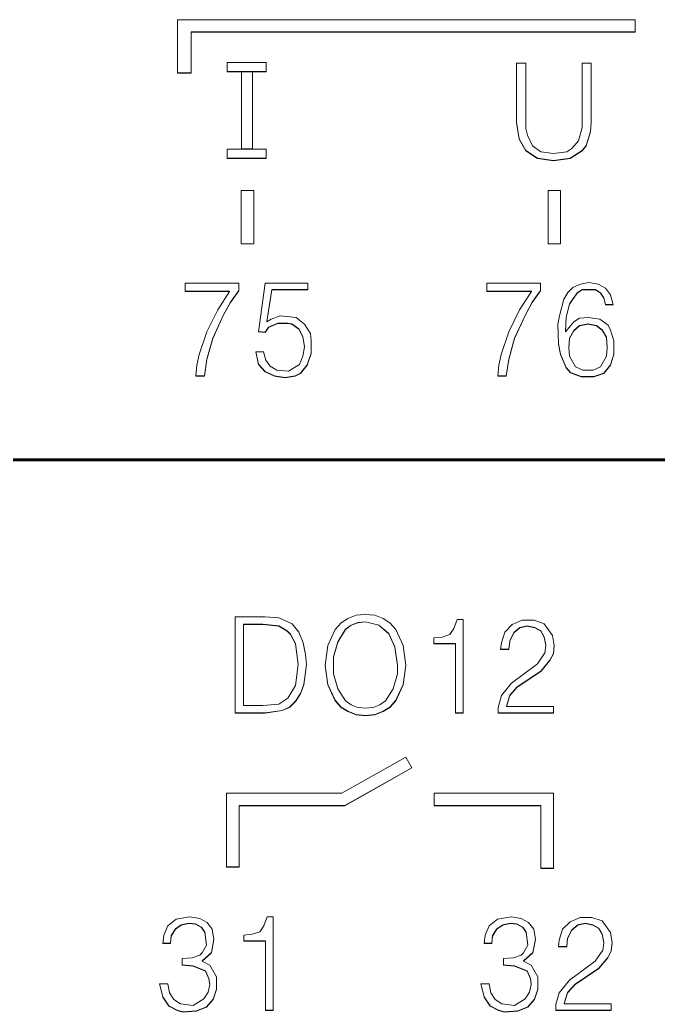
# Model space of a CAD drawing. Header units: millimetres. Extents: x 0 to 53000, y -591 to 24400.
# Drawn here: x 24692.35 to 24702.5, y 2699.71 to 2715.5 of the extents above; entities that cross this region are included whole.
import ezdxf
from ezdxf.enums import TextEntityAlignment as Align

# ---------------------------------------------------------------- set-up
doc = ezdxf.new("R2010")
doc.units = ezdxf.units.MM
doc.linetypes.add('K5LT_BASIC', pattern=[0])
doc.linetypes.add('K5LT_THIN', pattern=[0])
doc.layers.add('Основная', color=7, linetype='Continuous', lineweight=30)
doc.styles.add('текст', font='isocpeui.ttf')

# ---------------------------------------------------------------- blocks, each defined once
blk = doc.blocks.new('Программируемое реле ПР102')
at = {"layer": 'Основная', "linetype": 'K5LT_THIN', "lineweight": 18}
for p, q in [((67.743, -26.998), (67.743, -27.845)), ((75.018, -26.998), (67.743, -26.998)), ((75.018, -27.195), (75.018, -26.998)), ((67.957, -27.19), (67.957, -27.195)), ((67.957, -27.19), (75.018, -27.19)), ((67.957, -27.845), (67.957, -27.195)), ((67.957, -27.195), (75.018, -27.195)), ((68.528, -27.825), (68.528, -27.679)), ((68.528, -27.679), (69.15, -27.679)), ((69.15, -27.679), (69.15, -27.825)), ((73.279, -27.686), (73.133, -27.686)), ((73.133, -27.686), (73.133, -28.631)), ((73.279, -28.725), (73.279, -27.686)), ((74.319, -27.686), (74.173, -27.686)), ((74.173, -27.686), (74.173, -28.711)), ((74.319, -28.631), (74.319, -27.686)), ((67.743, -27.84), (67.957, -27.84)), ((67.743, -27.845), (67.957, -27.845)), ((69.15, -27.82), (68.528, -27.82)), ((69.15, -27.825), (68.528, -27.825)), ((68.757, -27.828), (68.934, -27.828)), ((68.757, -29.055), (68.757, -27.828)), ((68.934, -27.828), (68.934, -29.055)), ((73.133, -28.626), (73.173, -28.892)), ((73.133, -28.631), (73.173, -28.898)), ((73.306, -28.831), (73.279, -28.725)), ((74.173, -28.711), (74.119, -28.924)), ((74.306, -28.773), (74.319, -28.626)), ((74.306, -28.778), (74.319, -28.631)), ((73.173, -28.892), (73.173, -28.898)), ((73.173, -28.892), (73.279, -29.079)), ((73.386, -29.004), (73.306, -28.831)), ((74.239, -28.999), (74.306, -28.773)), ((74.239, -29.004), (74.306, -28.778)), ((74.306, -28.773), (74.306, -28.778)), ((68.934, -29.049), (68.757, -29.049)), ((73.173, -28.898), (73.279, -29.084)), ((73.519, -29.097), (73.386, -29.004)), ((74.013, -29.044), (73.933, -29.097)), ((74.119, -28.924), (74.013, -29.044)), ((74.173, -29.079), (74.239, -28.999)), ((74.173, -29.084), (74.239, -29.004)), ((74.239, -28.999), (74.239, -29.004)), ((68.528, -29.057), (69.15, -29.057)), ((68.528, -29.203), (68.528, -29.057)), ((69.15, -29.198), (68.528, -29.198)), ((69.15, -29.203), (68.528, -29.203)), ((68.934, -29.055), (68.757, -29.055)), ((69.15, -29.057), (69.15, -29.203)), ((73.279, -29.079), (73.466, -29.199)), ((73.279, -29.079), (73.279, -29.084)), ((73.279, -29.084), (73.466, -29.204)), ((73.466, -29.199), (73.719, -29.239)), ((73.466, -29.199), (73.466, -29.204)), ((73.466, -29.204), (73.719, -29.244)), ((73.719, -29.124), (73.519, -29.097)), ((73.933, -29.097), (73.719, -29.124)), ((73.719, -29.239), (73.986, -29.199)), ((73.719, -29.244), (73.986, -29.204)), ((73.986, -29.199), (74.173, -29.079)), ((73.986, -29.204), (74.173, -29.084)), ((73.986, -29.199), (73.986, -29.204)), ((74.173, -29.079), (74.173, -29.084)), ((73.719, -29.239), (73.719, -29.244)), ((68.752, -30.565), (68.752, -29.716)), ((68.752, -29.716), (68.953, -29.716)), ((68.953, -29.716), (68.953, -30.565)), ((73.632, -30.565), (73.632, -29.716)), ((73.632, -29.716), (73.833, -29.716)), ((73.833, -29.716), (73.833, -30.565)), ((68.953, -30.56), (68.752, -30.56)), ((68.953, -30.565), (68.752, -30.565)), ((73.833, -30.56), (73.632, -30.56)), ((73.833, -30.565), (73.632, -30.565)), ((67.861, -31.189), (67.861, -31.322)), ((68.714, -31.189), (67.861, -31.189)), ((68.714, -31.309), (68.714, -31.189)), ((69.134, -31.189), (69.028, -31.961)), ((69.814, -31.189), (69.134, -31.189)), ((69.814, -31.296), (69.814, -31.189)), ((73.514, -31.189), (72.661, -31.189)), ((72.661, -31.189), (72.661, -31.322)), ((73.514, -31.309), (73.514, -31.189)), ((74.028, -31.256), (73.948, -31.336)), ((74.148, -31.202), (74.028, -31.256)), ((74.281, -31.176), (74.148, -31.202)), ((74.428, -31.202), (74.281, -31.176)), ((74.548, -31.269), (74.428, -31.202)), ((67.861, -31.317), (68.568, -31.317)), ((67.861, -31.322), (68.568, -31.322)), ((68.568, -31.322), (68.381, -31.615)), ((68.568, -31.317), (68.568, -31.322)), ((68.581, -31.49), (68.714, -31.304)), ((68.581, -31.495), (68.714, -31.309)), ((69.161, -31.796), (69.241, -31.29)), ((69.161, -31.802), (69.241, -31.296)), ((69.241, -31.29), (69.241, -31.296)), ((69.241, -31.29), (69.814, -31.29)), ((69.241, -31.296), (69.814, -31.296)), ((72.661, -31.317), (73.368, -31.317)), ((72.661, -31.322), (73.368, -31.322)), ((73.368, -31.322), (73.181, -31.615)), ((73.368, -31.317), (73.368, -31.322)), ((73.381, -31.49), (73.514, -31.304)), ((73.381, -31.495), (73.514, -31.309)), ((73.948, -31.336), (73.881, -31.442)), ((73.974, -31.517), (74.094, -31.344)), ((73.974, -31.522), (74.094, -31.349)), ((74.094, -31.344), (74.174, -31.29)), ((74.094, -31.349), (74.174, -31.296)), ((74.094, -31.344), (74.094, -31.349)), ((74.174, -31.29), (74.388, -31.29)), ((74.174, -31.29), (74.174, -31.296)), ((74.174, -31.296), (74.388, -31.296)), ((74.388, -31.29), (74.468, -31.344)), ((74.388, -31.29), (74.388, -31.296)), ((74.388, -31.296), (74.468, -31.349)), ((74.468, -31.344), (74.521, -31.424)), ((74.468, -31.344), (74.468, -31.349)), ((74.468, -31.349), (74.521, -31.429)), ((74.628, -31.376), (74.548, -31.269)), ((74.668, -31.535), (74.628, -31.376)), ((68.474, -31.69), (68.581, -31.49)), ((68.474, -31.695), (68.581, -31.495)), ((68.581, -31.49), (68.581, -31.495)), ((73.274, -31.69), (73.381, -31.49)), ((73.274, -31.695), (73.381, -31.495)), ((73.381, -31.49), (73.381, -31.495)), ((73.881, -31.442), (73.814, -31.708)), ((73.921, -31.73), (73.974, -31.517)), ((73.921, -31.735), (73.974, -31.522)), ((73.974, -31.517), (73.974, -31.522)), ((74.521, -31.424), (74.521, -31.429)), ((74.521, -31.424), (74.548, -31.53)), ((74.521, -31.429), (74.548, -31.535)), ((74.548, -31.53), (74.548, -31.535)), ((74.548, -31.53), (74.666, -31.53)), ((74.548, -31.535), (74.668, -31.535)), ((68.381, -31.615), (68.208, -31.961)), ((68.301, -32.063), (68.474, -31.69)), ((68.301, -32.068), (68.474, -31.695)), ((68.474, -31.69), (68.474, -31.695)), ((69.374, -31.708), (69.228, -31.762)), ((69.628, -31.735), (69.374, -31.708)), ((69.761, -31.842), (69.628, -31.735)), ((73.181, -31.615), (73.008, -31.961)), ((73.101, -32.063), (73.274, -31.69)), ((73.101, -32.068), (73.274, -31.695)), ((73.274, -31.69), (73.274, -31.695)), ((73.814, -31.708), (73.788, -31.842)), ((73.908, -31.956), (73.921, -31.73)), ((73.908, -31.961), (73.921, -31.735)), ((73.921, -31.73), (73.921, -31.735)), ((74.268, -31.735), (74.134, -31.748)), ((74.454, -31.762), (74.268, -31.735)), ((69.134, -31.969), (69.188, -31.89)), ((69.134, -31.975), (69.188, -31.895)), ((69.228, -31.762), (69.161, -31.802)), ((69.161, -31.796), (69.161, -31.802)), ((69.188, -31.89), (69.334, -31.823)), ((69.188, -31.895), (69.334, -31.828)), ((69.188, -31.89), (69.188, -31.895)), ((69.334, -31.823), (69.334, -31.828)), ((69.334, -31.823), (69.494, -31.823)), ((69.334, -31.828), (69.494, -31.828)), ((69.494, -31.823), (69.561, -31.836)), ((69.494, -31.823), (69.494, -31.828)), ((69.494, -31.828), (69.561, -31.842)), ((69.561, -31.836), (69.668, -31.916)), ((69.561, -31.836), (69.561, -31.842)), ((69.561, -31.842), (69.668, -31.921)), ((69.854, -31.988), (69.761, -31.842)), ((73.788, -31.841), (73.801, -32.156)), ((73.788, -31.842), (73.801, -32.161)), ((74.041, -31.802), (73.908, -31.961)), ((74.134, -31.748), (74.041, -31.802)), ((74.041, -31.943), (74.134, -31.863)), ((74.041, -31.948), (74.134, -31.868)), ((74.134, -31.863), (74.268, -31.836)), ((74.134, -31.868), (74.268, -31.842)), ((74.134, -31.863), (74.134, -31.868)), ((74.268, -31.836), (74.401, -31.863)), ((74.268, -31.836), (74.268, -31.842)), ((74.268, -31.842), (74.401, -31.868)), ((74.401, -31.863), (74.494, -31.93)), ((74.401, -31.863), (74.401, -31.868)), ((74.401, -31.868), (74.494, -31.935)), ((74.588, -31.855), (74.454, -31.762)), ((74.628, -31.935), (74.588, -31.855)), ((68.208, -31.961), (68.088, -32.321)), ((69.028, -31.956), (69.134, -31.969)), ((69.028, -31.961), (69.134, -31.975)), ((69.134, -31.969), (69.134, -31.975)), ((69.668, -31.916), (69.734, -32.036)), ((69.668, -31.916), (69.668, -31.921)), ((69.668, -31.921), (69.734, -32.041)), ((69.734, -32.036), (69.761, -32.196)), ((69.734, -32.036), (69.734, -32.041)), ((69.734, -32.041), (69.761, -32.201)), ((69.868, -32.095), (69.854, -31.988)), ((73.008, -31.961), (72.888, -32.321)), ((73.908, -31.956), (73.908, -31.961)), ((73.974, -32.063), (74.041, -31.943)), ((73.974, -32.068), (74.041, -31.948)), ((74.041, -31.943), (74.041, -31.948)), ((74.494, -31.93), (74.561, -32.049)), ((74.494, -31.93), (74.494, -31.935)), ((74.494, -31.935), (74.561, -32.055)), ((74.561, -32.049), (74.574, -32.209)), ((74.561, -32.049), (74.561, -32.055)), ((74.681, -32.108), (74.628, -31.935)), ((68.208, -32.396), (68.301, -32.063)), ((68.208, -32.401), (68.301, -32.068)), ((68.301, -32.063), (68.301, -32.068)), ((69.761, -32.201), (69.734, -32.348)), ((69.761, -32.196), (69.761, -32.201)), ((69.868, -32.308), (69.868, -32.095)), ((73.008, -32.396), (73.101, -32.063)), ((73.008, -32.401), (73.101, -32.068)), ((73.101, -32.063), (73.101, -32.068)), ((73.801, -32.156), (73.801, -32.161)), ((73.801, -32.156), (73.828, -32.316)), ((73.801, -32.161), (73.828, -32.321)), ((73.961, -32.209), (73.974, -32.063)), ((73.961, -32.214), (73.974, -32.068)), ((73.961, -32.209), (73.961, -32.214)), ((73.974, -32.063), (73.974, -32.068)), ((74.561, -32.055), (74.574, -32.214)), ((74.574, -32.209), (74.574, -32.214)), ((74.681, -32.321), (74.681, -32.108)), ((68.088, -32.321), (68.048, -32.494)), ((68.988, -32.281), (69.028, -32.481)), ((69.108, -32.281), (68.988, -32.281)), ((68.989, -32.281), (69.028, -32.475)), ((69.148, -32.414), (69.108, -32.281)), ((69.734, -32.348), (69.681, -32.481)), ((69.801, -32.489), (69.868, -32.302)), ((69.801, -32.494), (69.868, -32.308)), ((72.888, -32.321), (72.848, -32.494)), ((73.828, -32.316), (73.921, -32.529)), ((73.828, -32.316), (73.828, -32.321)), ((73.828, -32.321), (73.921, -32.534)), ((73.974, -32.348), (73.961, -32.214)), ((74.068, -32.521), (73.974, -32.348)), ((74.561, -32.348), (74.468, -32.521)), ((74.574, -32.214), (74.561, -32.348)), ((74.628, -32.489), (74.681, -32.316)), ((74.628, -32.494), (74.681, -32.321)), ((68.048, -32.494), (68.034, -32.667)), ((68.168, -32.662), (68.208, -32.396)), ((68.168, -32.667), (68.208, -32.401)), ((68.208, -32.396), (68.208, -32.401)), ((69.028, -32.475), (69.028, -32.481)), ((69.028, -32.475), (69.134, -32.595)), ((69.028, -32.481), (69.134, -32.601)), ((69.214, -32.507), (69.148, -32.414)), ((69.321, -32.574), (69.214, -32.507)), ((69.681, -32.481), (69.508, -32.587)), ((69.694, -32.622), (69.801, -32.489)), ((69.694, -32.627), (69.801, -32.494)), ((69.801, -32.489), (69.801, -32.494)), ((72.848, -32.494), (72.834, -32.667)), ((72.968, -32.662), (73.008, -32.396)), ((72.968, -32.667), (73.008, -32.401)), ((73.008, -32.396), (73.008, -32.401)), ((74.188, -32.574), (74.068, -32.521)), ((74.468, -32.521), (74.348, -32.574)), ((74.521, -32.622), (74.628, -32.489)), ((74.521, -32.627), (74.628, -32.494)), ((74.628, -32.489), (74.628, -32.494)), ((68.034, -32.667), (68.168, -32.667)), ((68.035, -32.662), (68.168, -32.662)), ((68.168, -32.662), (68.168, -32.667)), ((69.134, -32.595), (69.281, -32.662)), ((69.134, -32.595), (69.134, -32.601)), ((69.134, -32.601), (69.281, -32.667)), ((69.281, -32.662), (69.281, -32.667)), ((69.281, -32.662), (69.454, -32.688)), ((69.281, -32.667), (69.454, -32.694)), ((69.508, -32.587), (69.321, -32.574)), ((69.454, -32.688), (69.614, -32.662)), ((69.454, -32.694), (69.614, -32.667)), ((69.614, -32.662), (69.694, -32.622)), ((69.614, -32.667), (69.694, -32.627)), ((69.614, -32.662), (69.614, -32.667)), ((69.694, -32.622), (69.694, -32.627)), ((72.834, -32.667), (72.968, -32.667)), ((72.835, -32.662), (72.968, -32.662)), ((72.968, -32.662), (72.968, -32.667)), ((73.921, -32.529), (73.988, -32.609)), ((73.921, -32.529), (73.921, -32.534)), ((73.921, -32.534), (73.988, -32.614)), ((73.988, -32.609), (74.161, -32.675)), ((73.988, -32.609), (73.988, -32.614)), ((73.988, -32.614), (74.161, -32.68)), ((74.161, -32.675), (74.161, -32.68)), ((74.161, -32.675), (74.361, -32.675)), ((74.161, -32.68), (74.361, -32.68)), ((74.348, -32.574), (74.188, -32.574)), ((74.361, -32.675), (74.521, -32.622)), ((74.361, -32.68), (74.521, -32.627)), ((74.361, -32.675), (74.361, -32.68)), ((74.521, -32.622), (74.521, -32.627)), ((69.454, -32.688), (69.454, -32.694)), ((70.583, -36.473), (70.45, -36.527)), ((70.717, -36.46), (70.583, -36.473)), ((70.877, -36.473), (70.717, -36.46)), ((71.01, -36.527), (70.877, -36.473)), ((69.137, -36.5), (68.657, -36.5)), ((68.657, -36.5), (68.657, -38.031)), ((68.79, -36.615), (68.79, -36.62)), ((69.097, -36.615), (68.79, -36.615)), ((68.79, -36.62), (68.79, -37.911)), ((69.097, -36.62), (68.79, -36.62)), ((69.097, -36.615), (69.097, -36.62)), ((69.35, -36.641), (69.097, -36.615)), ((69.35, -36.647), (69.097, -36.62)), ((69.35, -36.513), (69.137, -36.5)), ((69.563, -36.607), (69.35, -36.513)), ((69.67, -36.74), (69.563, -36.607)), ((70.343, -36.593), (70.25, -36.7)), ((70.45, -36.527), (70.343, -36.593)), ((70.503, -36.628), (70.41, -36.695)), ((70.61, -36.588), (70.503, -36.628)), ((70.61, -36.593), (70.503, -36.633)), ((70.503, -36.628), (70.503, -36.633)), ((70.73, -36.575), (70.61, -36.588)), ((70.73, -36.58), (70.61, -36.593)), ((70.61, -36.588), (70.61, -36.593)), ((70.73, -36.575), (70.73, -36.58)), ((70.943, -36.628), (70.73, -36.575)), ((70.943, -36.633), (70.73, -36.58)), ((71.103, -36.761), (70.943, -36.628)), ((70.943, -36.628), (70.943, -36.633)), ((71.117, -36.593), (71.01, -36.527)), ((71.21, -36.7), (71.117, -36.593)), ((72.19, -36.54), (72.137, -36.686)), ((72.283, -36.54), (72.19, -36.54)), ((72.283, -38.031), (72.283, -36.54)), ((73.063, -36.62), (72.943, -36.74)), ((73.223, -36.553), (73.063, -36.62)), ((73.41, -36.553), (73.223, -36.553)), ((73.57, -36.607), (73.41, -36.553)), ((73.703, -36.793), (73.57, -36.607)), ((69.483, -36.721), (69.35, -36.641)), ((69.35, -36.641), (69.35, -36.647)), ((69.483, -36.726), (69.35, -36.647)), ((69.537, -36.774), (69.483, -36.721)), ((69.483, -36.721), (69.483, -36.726)), ((69.537, -36.78), (69.483, -36.726)), ((69.537, -36.774), (69.537, -36.78)), ((69.617, -36.921), (69.537, -36.774)), ((69.617, -36.926), (69.537, -36.78)), ((69.737, -36.913), (69.67, -36.74)), ((70.25, -36.7), (70.13, -36.953)), ((70.41, -36.695), (70.29, -36.894)), ((70.41, -36.7), (70.29, -36.899)), ((70.503, -36.633), (70.41, -36.7)), ((70.41, -36.695), (70.41, -36.7)), ((71.103, -36.766), (70.943, -36.633)), ((71.197, -36.974), (71.103, -36.761)), ((71.103, -36.761), (71.103, -36.766)), ((71.197, -36.979), (71.103, -36.766)), ((71.33, -36.953), (71.21, -36.7)), ((72.07, -36.78), (71.95, -36.82)), ((72.137, -36.686), (72.07, -36.78)), ((72.943, -36.74), (72.89, -36.913)), ((73.023, -36.881), (73.09, -36.748)), ((73.023, -36.886), (73.09, -36.753)), ((73.09, -36.748), (73.183, -36.668)), ((73.09, -36.753), (73.183, -36.673)), ((73.09, -36.748), (73.09, -36.753)), ((73.183, -36.668), (73.303, -36.641)), ((73.183, -36.673), (73.303, -36.647)), ((73.183, -36.668), (73.183, -36.673)), ((73.303, -36.641), (73.423, -36.668)), ((73.303, -36.641), (73.303, -36.647)), ((73.303, -36.647), (73.423, -36.673)), ((73.423, -36.668), (73.517, -36.721)), ((73.423, -36.668), (73.423, -36.673)), ((73.423, -36.673), (73.517, -36.726)), ((73.517, -36.721), (73.57, -36.814)), ((73.517, -36.721), (73.517, -36.726)), ((73.517, -36.726), (73.57, -36.82)), ((69.657, -37.254), (69.617, -36.921)), ((69.617, -36.921), (69.617, -36.926)), ((69.657, -37.259), (69.617, -36.926)), ((69.777, -37.099), (69.737, -36.913)), ((70.29, -36.894), (70.223, -37.134)), ((70.29, -36.899), (70.223, -37.139)), ((70.29, -36.894), (70.29, -36.899)), ((71.95, -36.82), (71.817, -36.833)), ((71.817, -36.833), (71.817, -36.926)), ((71.817, -36.921), (72.163, -36.921)), ((71.817, -36.926), (72.163, -36.926)), ((72.163, -36.921), (72.163, -36.926)), ((72.163, -36.926), (72.163, -38.031)), ((72.89, -36.913), (72.877, -37.019)), ((73.01, -37.014), (73.023, -36.881)), ((73.01, -37.019), (73.023, -36.886)), ((73.023, -36.881), (73.023, -36.886)), ((73.57, -36.814), (73.57, -36.82)), ((73.57, -36.814), (73.597, -36.948)), ((73.57, -36.82), (73.597, -36.953)), ((73.597, -36.948), (73.597, -36.953)), ((73.73, -36.953), (73.703, -36.793)), ((69.79, -37.259), (69.777, -37.099)), ((70.13, -36.953), (70.09, -37.272)), ((71.237, -37.267), (71.197, -36.974)), ((71.197, -36.974), (71.197, -36.979)), ((71.237, -37.272), (71.197, -36.979)), ((71.37, -37.272), (71.33, -36.953)), ((72.877, -37.014), (73.01, -37.014)), ((72.877, -37.019), (73.01, -37.019)), ((73.01, -37.014), (73.01, -37.019)), ((73.583, -37.073), (73.463, -37.246)), ((73.597, -36.953), (73.583, -37.073)), ((73.663, -37.187), (73.717, -37.081)), ((73.663, -37.192), (73.717, -37.086)), ((73.717, -37.081), (73.73, -36.951)), ((73.717, -37.086), (73.73, -36.953)), ((73.717, -37.081), (73.717, -37.086)), ((69.617, -37.592), (69.657, -37.259)), ((69.657, -37.254), (69.657, -37.259)), ((69.75, -37.573), (69.79, -37.256)), ((69.75, -37.579), (69.79, -37.259)), ((70.223, -37.134), (70.223, -37.139)), ((70.223, -37.139), (70.223, -37.405)), ((73.463, -37.246), (73.05, -37.552)), ((73.517, -37.36), (73.663, -37.187)), ((73.517, -37.366), (73.663, -37.192)), ((73.663, -37.187), (73.663, -37.192)), ((70.09, -37.27), (70.13, -37.573)), ((70.09, -37.272), (70.13, -37.579)), ((70.223, -37.405), (70.29, -37.645)), ((71.17, -37.645), (71.237, -37.405)), ((71.237, -37.267), (71.237, -37.272)), ((71.237, -37.405), (71.237, -37.272)), ((71.33, -37.573), (71.37, -37.27)), ((71.33, -37.579), (71.37, -37.272)), ((73.143, -37.613), (73.517, -37.36)), ((73.143, -37.619), (73.517, -37.366)), ((73.517, -37.36), (73.517, -37.366)), ((69.697, -37.72), (69.75, -37.573)), ((69.697, -37.725), (69.75, -37.579)), ((69.75, -37.573), (69.75, -37.579)), ((70.13, -37.573), (70.25, -37.826)), ((70.13, -37.573), (70.13, -37.579)), ((70.13, -37.579), (70.25, -37.832)), ((71.21, -37.826), (71.33, -37.573)), ((71.21, -37.832), (71.33, -37.579)), ((71.33, -37.573), (71.33, -37.579)), ((73.05, -37.552), (72.89, -37.752)), ((69.497, -37.792), (69.617, -37.592)), ((69.617, -37.84), (69.697, -37.72)), ((69.617, -37.845), (69.697, -37.725)), ((69.697, -37.72), (69.697, -37.725)), ((70.29, -37.645), (70.41, -37.832)), ((71.05, -37.832), (71.17, -37.645)), ((73.023, -37.746), (73.143, -37.613)), ((73.023, -37.752), (73.143, -37.619)), ((73.143, -37.613), (73.143, -37.619)), ((69.097, -37.911), (69.35, -37.885)), ((69.35, -37.885), (69.497, -37.792)), ((69.523, -37.933), (69.617, -37.84)), ((69.523, -37.938), (69.617, -37.845)), ((69.617, -37.84), (69.617, -37.845)), ((70.25, -37.826), (70.343, -37.933)), ((70.25, -37.826), (70.25, -37.832)), ((70.25, -37.832), (70.343, -37.938)), ((70.41, -37.832), (70.503, -37.898)), ((70.957, -37.898), (71.05, -37.832)), ((71.117, -37.933), (71.21, -37.826)), ((71.117, -37.938), (71.21, -37.832)), ((71.21, -37.826), (71.21, -37.832)), ((72.89, -37.752), (72.837, -37.938)), ((72.97, -37.92), (73.023, -37.746)), ((72.97, -37.925), (73.023, -37.752)), ((73.023, -37.746), (73.023, -37.752)), ((68.657, -38.026), (69.137, -38.026)), ((68.657, -38.031), (69.137, -38.031)), ((68.79, -37.911), (69.097, -37.911)), ((69.137, -38.026), (69.403, -37.986)), ((69.137, -38.031), (69.403, -37.991)), ((69.137, -38.026), (69.137, -38.031)), ((69.403, -37.986), (69.523, -37.933)), ((69.403, -37.991), (69.523, -37.938)), ((69.403, -37.986), (69.403, -37.991)), ((69.523, -37.933), (69.523, -37.938)), ((70.343, -37.933), (70.343, -37.938)), ((70.343, -37.933), (70.45, -37.999)), ((70.343, -37.938), (70.45, -38.005)), ((70.45, -37.999), (70.583, -38.053)), ((70.45, -37.999), (70.45, -38.005)), ((70.45, -38.005), (70.583, -38.058)), ((70.503, -37.898), (70.61, -37.938)), ((70.583, -38.053), (70.73, -38.066)), ((70.583, -38.053), (70.583, -38.058)), ((70.61, -37.938), (70.73, -37.951)), ((70.73, -37.951), (70.85, -37.938)), ((70.73, -38.066), (70.877, -38.053)), ((70.85, -37.938), (70.957, -37.898)), ((70.877, -38.053), (71.01, -37.999)), ((70.877, -38.058), (71.01, -38.005)), ((70.877, -38.053), (70.877, -38.058)), ((71.01, -37.999), (71.117, -37.933)), ((71.01, -38.005), (71.117, -37.938)), ((71.01, -37.999), (71.01, -38.005)), ((71.117, -37.933), (71.117, -37.938)), ((72.163, -38.026), (72.283, -38.026)), ((72.163, -38.031), (72.283, -38.031)), ((72.837, -37.938), (72.837, -38.031)), ((72.837, -38.026), (73.717, -38.026)), ((72.837, -38.031), (73.717, -38.031)), ((72.97, -37.92), (72.97, -37.925)), ((73.717, -37.925), (72.97, -37.925)), ((73.717, -38.031), (73.717, -37.925)), ((70.583, -38.058), (70.73, -38.071)), ((70.73, -38.071), (70.877, -38.058)), ((70.73, -38.066), (70.73, -38.071)), ((71.369, -38.729), (70.352, -39.305)), ((71.467, -38.903), (71.369, -38.729)), ((70.404, -39.499), (71.465, -38.899)), ((70.404, -39.504), (71.467, -38.903)), ((68.521, -39.305), (68.521, -40.483)), ((70.352, -39.305), (68.521, -39.305)), ((73.72, -39.305), (71.82, -39.305)), ((71.82, -39.305), (71.82, -39.504)), ((73.72, -40.503), (73.72, -39.305)), ((68.721, -39.499), (70.404, -39.499)), ((68.721, -39.499), (68.721, -39.504)), ((68.721, -39.504), (70.404, -39.504)), ((68.721, -40.483), (68.721, -39.504)), ((70.404, -39.499), (70.404, -39.504)), ((71.82, -39.499), (73.52, -39.499)), ((71.82, -39.504), (73.52, -39.504)), ((73.52, -39.499), (73.52, -39.504)), ((73.52, -39.504), (73.52, -40.503)), ((68.521, -40.478), (68.721, -40.478)), ((68.521, -40.483), (68.721, -40.483)), ((73.52, -40.498), (73.72, -40.498)), ((73.52, -40.503), (73.72, -40.503)), ((67.721, -41.31), (67.588, -41.417)), ((67.934, -41.27), (67.721, -41.31)), ((68.094, -41.297), (67.934, -41.27)), ((68.214, -41.364), (68.094, -41.297)), ((68.294, -41.47), (68.214, -41.364)), ((69.168, -41.27), (69.114, -41.417)), ((69.261, -41.27), (69.168, -41.27)), ((69.261, -42.762), (69.261, -41.27)), ((72.831, -41.31), (72.698, -41.417)), ((73.044, -41.27), (72.831, -41.31)), ((73.204, -41.297), (73.044, -41.27)), ((73.324, -41.364), (73.204, -41.297)), ((73.404, -41.47), (73.324, -41.364)), ((73.984, -41.35), (73.864, -41.47)), ((74.144, -41.284), (73.984, -41.35)), ((74.331, -41.284), (74.144, -41.284)), ((74.491, -41.337), (74.331, -41.284)), ((74.624, -41.523), (74.491, -41.337)), ((67.588, -41.417), (67.521, -41.563)), ((67.641, -41.571), (67.708, -41.465)), ((67.641, -41.577), (67.708, -41.47)), ((67.708, -41.465), (67.801, -41.398)), ((67.708, -41.47), (67.801, -41.404)), ((67.708, -41.465), (67.708, -41.47)), ((67.801, -41.398), (67.921, -41.372)), ((67.801, -41.404), (67.921, -41.377)), ((67.801, -41.398), (67.801, -41.404)), ((67.921, -41.372), (68.028, -41.385)), ((67.921, -41.372), (67.921, -41.377)), ((67.921, -41.377), (68.028, -41.39)), ((68.028, -41.385), (68.121, -41.438)), ((68.028, -41.385), (68.028, -41.39)), ((68.028, -41.39), (68.121, -41.444)), ((68.121, -41.438), (68.121, -41.444)), ((68.121, -41.438), (68.174, -41.518)), ((68.121, -41.444), (68.174, -41.523)), ((68.174, -41.518), (68.174, -41.523)), ((68.174, -41.518), (68.201, -41.718)), ((68.174, -41.523), (68.201, -41.723)), ((68.321, -41.63), (68.294, -41.47)), ((69.048, -41.51), (68.928, -41.55)), ((69.114, -41.417), (69.048, -41.51)), ((72.698, -41.417), (72.631, -41.563)), ((72.751, -41.571), (72.818, -41.465)), ((72.751, -41.577), (72.818, -41.47)), ((72.818, -41.465), (72.911, -41.398)), ((72.818, -41.47), (72.911, -41.404)), ((72.818, -41.465), (72.818, -41.47)), ((72.911, -41.398), (73.031, -41.372)), ((72.911, -41.404), (73.031, -41.377)), ((72.911, -41.398), (72.911, -41.404)), ((73.031, -41.372), (73.031, -41.377)), ((73.031, -41.372), (73.138, -41.385)), ((73.031, -41.377), (73.138, -41.39)), ((73.138, -41.385), (73.138, -41.39)), ((73.138, -41.385), (73.231, -41.438)), ((73.138, -41.39), (73.231, -41.444)), ((73.231, -41.438), (73.284, -41.518)), ((73.231, -41.438), (73.231, -41.444)), ((73.231, -41.444), (73.284, -41.523)), ((73.284, -41.518), (73.284, -41.523)), ((73.284, -41.518), (73.311, -41.718)), ((73.284, -41.523), (73.311, -41.723)), ((73.431, -41.63), (73.404, -41.47)), ((73.864, -41.47), (73.811, -41.643)), ((73.944, -41.611), (74.011, -41.478)), ((73.944, -41.617), (74.011, -41.484)), ((74.011, -41.478), (74.104, -41.398)), ((74.011, -41.484), (74.104, -41.404)), ((74.011, -41.478), (74.011, -41.484)), ((74.104, -41.398), (74.224, -41.372)), ((74.104, -41.404), (74.224, -41.377)), ((74.104, -41.398), (74.104, -41.404)), ((74.224, -41.372), (74.224, -41.377)), ((74.224, -41.372), (74.344, -41.398)), ((74.224, -41.377), (74.344, -41.404)), ((74.344, -41.398), (74.438, -41.452)), ((74.344, -41.398), (74.344, -41.404)), ((74.344, -41.404), (74.438, -41.457)), ((74.438, -41.452), (74.438, -41.457)), ((74.438, -41.452), (74.491, -41.545)), ((74.438, -41.457), (74.491, -41.55)), ((74.651, -41.683), (74.624, -41.523)), ((67.521, -41.563), (67.508, -41.697)), ((67.628, -41.691), (67.641, -41.571)), ((67.628, -41.697), (67.641, -41.577)), ((67.641, -41.571), (67.641, -41.577)), ((68.281, -41.838), (68.321, -41.627)), ((68.281, -41.843), (68.321, -41.63)), ((68.928, -41.55), (68.794, -41.563)), ((68.794, -41.563), (68.794, -41.657)), ((68.794, -41.651), (69.141, -41.651)), ((68.794, -41.657), (69.141, -41.657)), ((69.141, -41.651), (69.141, -41.657)), ((69.141, -41.657), (69.141, -42.762)), ((72.631, -41.563), (72.618, -41.697)), ((72.738, -41.691), (72.751, -41.571)), ((72.738, -41.697), (72.751, -41.577)), ((72.751, -41.571), (72.751, -41.577)), ((73.391, -41.838), (73.431, -41.627)), ((73.391, -41.843), (73.431, -41.63)), ((73.811, -41.643), (73.798, -41.75)), ((73.931, -41.745), (73.944, -41.611)), ((73.931, -41.75), (73.944, -41.617)), ((73.944, -41.611), (73.944, -41.617)), ((74.491, -41.545), (74.491, -41.55)), ((74.491, -41.545), (74.518, -41.678)), ((74.491, -41.55), (74.518, -41.683)), ((74.518, -41.683), (74.504, -41.803)), ((74.518, -41.678), (74.518, -41.683)), ((74.638, -41.811), (74.651, -41.681)), ((74.638, -41.816), (74.651, -41.683)), ((67.508, -41.691), (67.628, -41.691)), ((67.508, -41.697), (67.628, -41.697)), ((67.628, -41.691), (67.628, -41.697)), ((68.134, -41.843), (68.094, -41.883)), ((68.201, -41.723), (68.134, -41.843)), ((68.134, -41.971), (68.281, -41.838)), ((68.134, -41.976), (68.281, -41.843)), ((68.201, -41.718), (68.201, -41.723)), ((68.281, -41.838), (68.281, -41.843)), ((72.618, -41.691), (72.738, -41.691)), ((72.618, -41.697), (72.738, -41.697)), ((72.738, -41.691), (72.738, -41.697)), ((73.244, -41.843), (73.204, -41.883)), ((73.311, -41.723), (73.244, -41.843)), ((73.244, -41.971), (73.391, -41.838)), ((73.244, -41.976), (73.391, -41.843)), ((73.311, -41.718), (73.311, -41.723)), ((73.391, -41.838), (73.391, -41.843)), ((73.798, -41.745), (73.931, -41.745)), ((73.798, -41.75), (73.931, -41.75)), ((73.931, -41.745), (73.931, -41.75)), ((74.504, -41.803), (74.384, -41.976)), ((74.584, -41.918), (74.638, -41.811)), ((74.584, -41.923), (74.638, -41.816)), ((74.638, -41.811), (74.638, -41.816)), ((67.974, -41.923), (67.814, -41.936)), ((67.814, -41.936), (67.814, -42.043)), ((68.094, -41.883), (67.974, -41.923)), ((68.134, -41.971), (68.134, -41.976)), ((68.254, -42.043), (68.134, -41.976)), ((73.084, -41.923), (72.924, -41.936)), ((72.924, -41.936), (72.924, -42.043)), ((73.204, -41.883), (73.084, -41.923)), ((73.244, -41.971), (73.244, -41.976)), ((73.364, -42.043), (73.244, -41.976)), ((74.384, -41.976), (73.971, -42.282)), ((74.438, -42.091), (74.584, -41.918)), ((74.438, -42.096), (74.584, -41.923)), ((74.584, -41.918), (74.584, -41.923)), ((67.814, -42.038), (67.988, -42.051)), ((67.814, -42.043), (67.988, -42.056)), ((67.988, -42.051), (68.188, -42.131)), ((67.988, -42.051), (67.988, -42.056)), ((67.988, -42.056), (68.188, -42.136)), ((68.188, -42.131), (68.241, -42.251)), ((68.188, -42.131), (68.188, -42.136)), ((68.188, -42.136), (68.241, -42.256)), ((68.361, -42.229), (68.254, -42.043)), ((72.924, -42.038), (73.098, -42.051)), ((72.924, -42.043), (73.098, -42.056)), ((73.098, -42.051), (73.098, -42.056)), ((73.098, -42.051), (73.298, -42.131)), ((73.098, -42.056), (73.298, -42.136)), ((73.298, -42.131), (73.351, -42.251)), ((73.298, -42.131), (73.298, -42.136)), ((73.298, -42.136), (73.351, -42.256)), ((73.471, -42.229), (73.364, -42.043)), ((74.064, -42.344), (74.438, -42.091)), ((74.064, -42.349), (74.438, -42.096)), ((74.438, -42.091), (74.438, -42.096)), ((68.241, -42.251), (68.241, -42.256)), ((68.241, -42.251), (68.254, -42.344)), ((68.241, -42.256), (68.254, -42.349)), ((68.361, -42.429), (68.361, -42.229)), ((73.351, -42.251), (73.364, -42.344)), ((73.351, -42.251), (73.351, -42.256)), ((73.351, -42.256), (73.364, -42.349)), ((73.471, -42.429), (73.471, -42.229)), ((73.971, -42.282), (73.811, -42.482)), ((67.454, -42.336), (67.508, -42.549)), ((67.588, -42.336), (67.454, -42.336)), ((67.456, -42.336), (67.508, -42.544)), ((67.614, -42.482), (67.588, -42.336)), ((68.228, -42.469), (68.161, -42.575)), ((68.254, -42.349), (68.228, -42.469)), ((68.254, -42.344), (68.254, -42.349)), ((68.308, -42.583), (68.361, -42.424)), ((68.308, -42.589), (68.361, -42.429)), ((72.698, -42.336), (72.564, -42.336)), ((72.564, -42.336), (72.618, -42.549)), ((72.566, -42.336), (72.618, -42.544)), ((72.724, -42.482), (72.698, -42.336)), ((73.338, -42.469), (73.271, -42.575)), ((73.364, -42.349), (73.338, -42.469)), ((73.364, -42.344), (73.364, -42.349)), ((73.418, -42.583), (73.471, -42.424)), ((73.418, -42.589), (73.471, -42.429)), ((73.944, -42.477), (74.064, -42.344)), ((73.944, -42.482), (74.064, -42.349)), ((74.064, -42.344), (74.064, -42.349)), ((67.508, -42.544), (67.508, -42.549)), ((67.508, -42.544), (67.601, -42.69)), ((67.508, -42.549), (67.601, -42.695)), ((67.681, -42.589), (67.614, -42.482)), ((67.788, -42.655), (67.681, -42.589)), ((68.161, -42.575), (67.988, -42.682)), ((68.201, -42.703), (68.308, -42.583)), ((68.201, -42.709), (68.308, -42.589)), ((68.308, -42.583), (68.308, -42.589)), ((72.618, -42.544), (72.618, -42.549)), ((72.618, -42.544), (72.711, -42.69)), ((72.618, -42.549), (72.711, -42.695)), ((72.791, -42.589), (72.724, -42.482)), ((72.898, -42.655), (72.791, -42.589)), ((73.271, -42.575), (73.098, -42.682)), ((73.311, -42.703), (73.418, -42.583)), ((73.311, -42.709), (73.418, -42.589)), ((73.418, -42.583), (73.418, -42.589)), ((73.811, -42.482), (73.758, -42.669)), ((73.891, -42.65), (73.944, -42.477)), ((73.891, -42.655), (73.944, -42.482)), ((73.944, -42.477), (73.944, -42.482)), ((67.601, -42.69), (67.601, -42.695)), ((67.601, -42.69), (67.734, -42.757)), ((67.601, -42.695), (67.734, -42.762)), ((67.734, -42.757), (67.734, -42.762)), ((67.734, -42.757), (67.828, -42.783)), ((67.734, -42.762), (67.828, -42.788)), ((67.988, -42.682), (67.788, -42.655)), ((67.828, -42.783), (68.041, -42.77)), ((67.828, -42.788), (68.041, -42.775)), ((67.828, -42.783), (67.828, -42.788)), ((68.041, -42.77), (68.201, -42.703)), ((68.041, -42.775), (68.201, -42.709)), ((68.041, -42.77), (68.041, -42.775)), ((68.201, -42.703), (68.201, -42.709)), ((69.141, -42.757), (69.261, -42.757)), ((69.141, -42.762), (69.261, -42.762)), ((72.711, -42.69), (72.844, -42.757)), ((72.711, -42.69), (72.711, -42.695)), ((72.711, -42.695), (72.844, -42.762)), ((72.844, -42.757), (72.844, -42.762)), ((72.844, -42.757), (72.938, -42.783)), ((72.844, -42.762), (72.938, -42.788)), ((73.098, -42.682), (72.898, -42.655)), ((72.938, -42.783), (73.151, -42.77)), ((72.938, -42.788), (73.151, -42.775)), ((72.938, -42.783), (72.938, -42.788)), ((73.151, -42.77), (73.311, -42.703)), ((73.151, -42.775), (73.311, -42.709)), ((73.151, -42.77), (73.151, -42.775)), ((73.311, -42.703), (73.311, -42.709)), ((73.758, -42.669), (73.758, -42.762)), ((73.758, -42.757), (74.638, -42.757)), ((73.758, -42.762), (74.638, -42.762)), ((73.891, -42.65), (73.891, -42.655)), ((74.638, -42.655), (73.891, -42.655)), ((74.638, -42.762), (74.638, -42.655))]:
    blk.add_line(p, q, dxfattribs=at)
at = {"layer": 'Основная', "linetype": 'K5LT_BASIC', "lineweight": 60}
blk.add_line((116.75, -34), (0.25, -34), dxfattribs=at)
at = {"layer": 'Основная', "style": 'текст'}
blk.add_attdef('№', text='', height=40, dxfattribs=at).set_placement((57, -88), align=Align.MIDDLE_CENTER)

msp = doc.modelspace()

# ---------------------------------------------------------------- block references
at = {"layer": 'Основная'}
msp.add_blockref('Программируемое реле ПР102', (24627.11543, 2742.5), dxfattribs=at)

doc.saveas('drawing.dxf')
